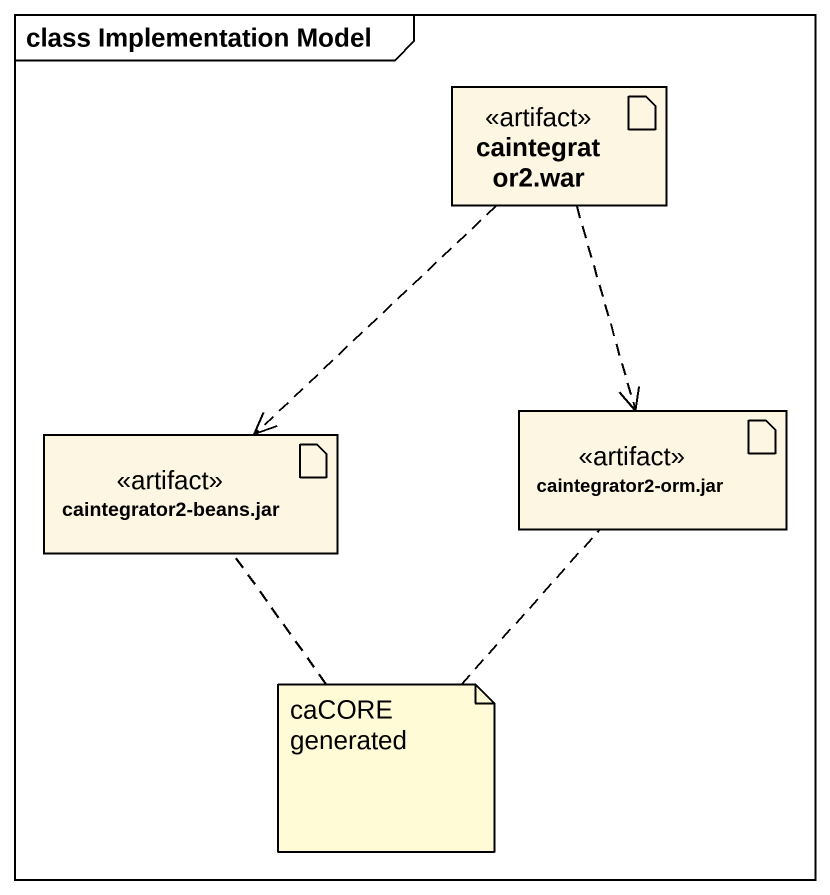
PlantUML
@startuml
mainframe class Implementation Model
artifact "caintegrator2.war" as caintegrator2_war <<artifact>>
artifact "caintegrator2-beans.jar" as caintegrator2_beans_jar <<artifact>>
artifact "caintegrator2-orm.jar" as caintegrator2_orm_jar <<artifact>>
caintegrator2_war ..> caintegrator2_beans_jar
caintegrator2_war ..> caintegrator2_orm_jar
note as N1
  caCORE generated
end note
N1 .. caintegrator2_beans_jar
N1 .. caintegrator2_orm_jar
@enduml
